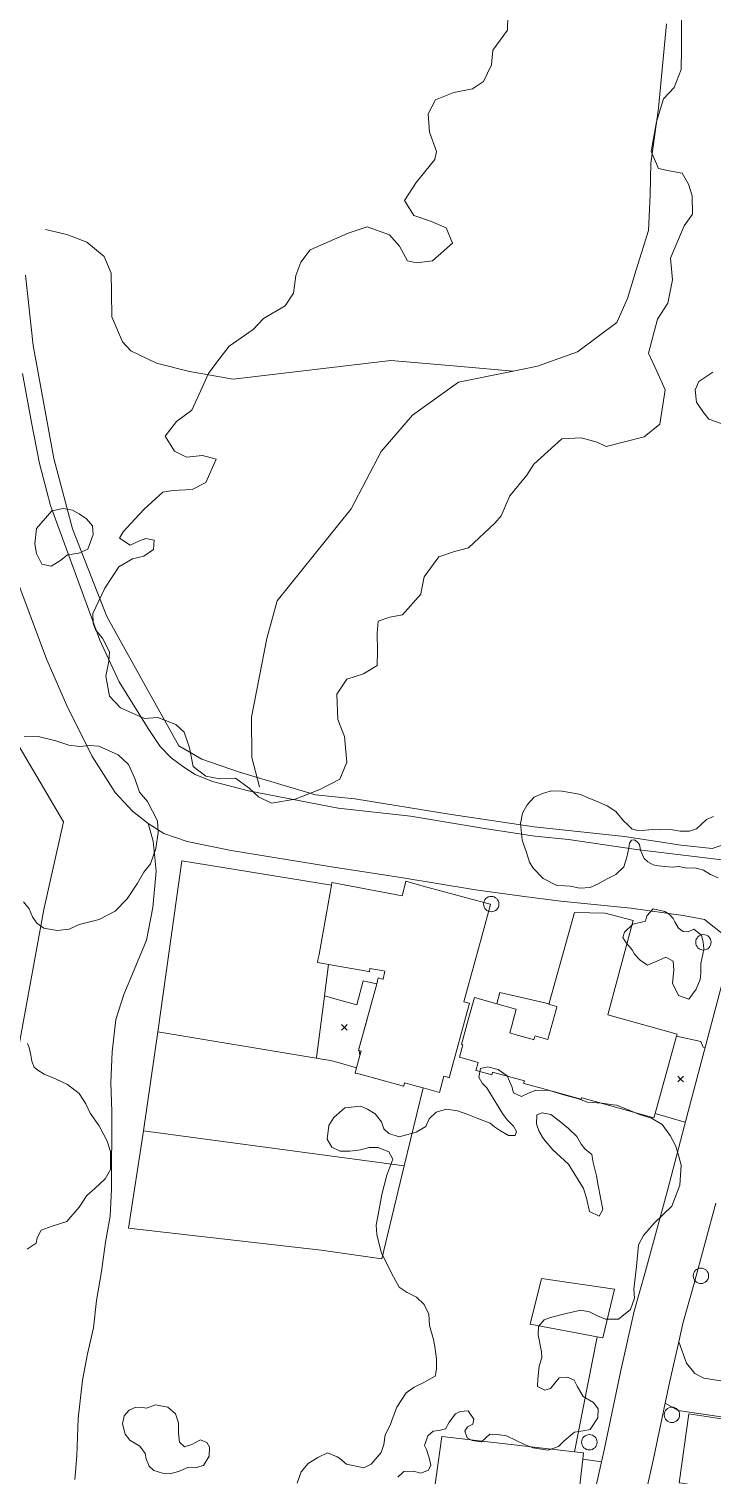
# Model space of a CAD drawing. Header units: metres. Extents: x 4652992 to 4879070, y 2074171 to 2309877.
# Drawn here: x 4653775.3 to 4653843.5, y 2307479.1 to 2307623.4 of the extents above; entities that cross this region are included whole.
import ezdxf

# ---------------------------------------------------------------- set-up
doc = ezdxf.new("R2010")
doc.units = ezdxf.units.M
doc.header["$MEASUREMENT"] = 0
doc.linetypes.add('DGN Style 3', pattern=[92.779933, 66.271381, -26.508552])
doc.layers.get('0').update_dxf_attribs({"color": 4, "lineweight": 0})
for name, color, linetype, lineweight in [('Level 1', 2, 'Continuous', 0), ('Level 18', 5, 'Continuous', 0), ('Level 20', 30, 'DGN Style 3', 0), ('Level 30', 5, 'Continuous', 0), ('Level 37', 3, 'Continuous', 0), ('Level 38', 3, 'Continuous', 0), ('Level 40', 1, 'Continuous', 0), ('Level 58', 1, 'Continuous', 0), ('Level 61', 4, 'Continuous', 0), ('Level 62', 4, 'Continuous', 0), ('Level 63', 3, 'Continuous', 0)]:
    doc.layers.add(name, color=color, linetype=linetype, lineweight=lineweight)

# ---------------------------------------------------------------- blocks, each defined once
blk = doc.blocks.new('POSTE')
at = {"color": 0, "linetype": 'ByBlock', "lineweight": -2}
blk.add_circle((0, 0), 0.770001, dxfattribs=at)
blk = doc.blocks.new('COTA')
at = {"color": 0, "linetype": 'ByBlock', "lineweight": -2, "ltscale": 10}
for p, q in [((0, 0), (-1.419522, -1.408457)), ((-1.408457, 1.419522), (0, 0)), ((1.419522, 1.408457), (0, 0)), ((0, 0), (1.408457, -1.419522))]:
    blk.add_line(p, q, dxfattribs=at)

msp = doc.modelspace()

# ---------------------------------------------------------------- linework, layer by layer
at = {"layer": 'Level 1'}
for points in [[(4653798.313113, 2307547.75989, 1375), (4653797.537295, 2307550.704531, 1372.625), (4653797.514284, 2307554.71271, 1371.2875), (4653799.02289, 2307562.566897, 1370.4875), (4653800.067324, 2307566.349123, 1370.275), (4653807.471133, 2307575.521487, 1370.25), (4653810.456301, 2307581.266909, 1370.05), (4653813.603884, 2307584.870486, 1369.75), (4653818.188906, 2307588.169924, 1369.725), (4653823.642809, 2307589.274301, 1369.638686), (4653826.087282, 2307589.769289, 1369.6), (4653830.058108, 2307591.20209, 1369.45), (4653834.0105, 2307594.136294, 1369.3), (4653835.06653, 2307596.519106, 1368.95), (4653835.945681, 2307599.382876, 1368.65), (4653837.160097, 2307603.316897, 1367.9125), (4653837.318117, 2307606.865481, 1367.675), (4653837.398073, 2307610.041689, 1367.4875), (4653838.16028, 2307615.544924, 1367.25), (4653838.946718, 2307623.958681, 1366.7875)], [(4653776.913332, 2307603.416323, 1376.2375), (4653779.053286, 2307602.935732, 1376.225), (4653781.047121, 2307602.155276, 1376.225), (4653782.796084, 2307600.737124, 1376.225), (4653783.491518, 2307599.045717, 1376.225), (4653783.526491, 2307597.107912, 1376.1125), (4653783.546511, 2307594.704531, 1375.7875), (4653784.621706, 2307592.187929, 1375.6125), (4653785.457278, 2307591.294131, 1375.0625), (4653788.020083, 2307590.062319, 1374.5), (4653791.303286, 2307589.229494, 1373.325), (4653795.682314, 2307588.468081, 1372.2125), (4653811.417727, 2307590.32831, 1370.6125), (4653818.411502, 2307589.725328, 1369.638706), (4653823.642809, 2307589.274301, 1369.6387)]]:
    msp.add_polyline3d(points, dxfattribs=at)
at = {"layer": 'Level 18', "color": 30}
for points in [[(4653845.576959, 2307540.335964, 1378.405429), (4653841.44636, 2307540.859864, 1378.016329), (4653835.96795, 2307541.502244, 1377.513663), (4653829.17174, 2307542.50601, 1376.861776), (4653825.802515, 2307542.857896, 1376.623495), (4653820.765452, 2307543.621968, 1376.296853), (4653813.375606, 2307544.843271, 1376.048967), (4653806.17228, 2307545.648949, 1375.607874), (4653797.200267, 2307547.368148, 1375.194509), (4653793.607554, 2307548.297725, 1375.299198), (4653791.868552, 2307549.003355, 1375.34493), (4653790.740561, 2307549.74012, 1375.300088), (4653789.484396, 2307550.651071, 1375.30129), (4653788.376695, 2307551.807177, 1375.337532), (4653787.184547, 2307553.609937, 1375.391472), (4653784.284575, 2307558.25864, 1375.581403), (4653782.338461, 2307562.421676, 1375.731494), (4653777.420938, 2307575.862374, 1376.37177), (4653776.335661, 2307580.07073, 1376.666771), (4653775.516114, 2307584.154786, 1376.929773), (4653774.616499, 2307589.041107, 1377.229013)], [(4653771.736828, 2307574.62005, 1376.380419), (4653777.058196, 2307560.462647, 1375.717944), (4653779.064765, 2307555.892425, 1375.618089), (4653781.542203, 2307550.872221, 1375.707338), (4653783.869799, 2307547.204885, 1375.603979), (4653785.626961, 2307545.32994, 1375.467685), (4653787.17485, 2307544.120216, 1375.442784), (4653788.758209, 2307543.096097, 1375.401275), (4653791.066778, 2307542.311975, 1375.385592), (4653795.4601, 2307541.429359, 1375.35073), (4653805.297894, 2307539.832406, 1375.44952), (4653812.43419, 2307538.715278, 1375.620685), (4653819.874835, 2307537.48558, 1375.976539), (4653825.018687, 2307536.788544, 1376.375288), (4653828.42155, 2307536.35467, 1376.651207), (4653835.400507, 2307535.659448, 1377.375398), (4653840.635937, 2307534.91139, 1377.960025), (4653842.747713, 2307534.512089, 1378.160306), (4653844.850905, 2307532.875733, 1378.484021)], [(4653844.769539, 2307529.020881, 1378.881776), (4653841.111314, 2307515.368665, 1379.186681), (4653839.068419, 2307507.472958, 1380.021151), (4653836.876491, 2307499.430047, 1380.547373), (4653835.747202, 2307495.411635, 1380.690347), (4653834.410795, 2307489.507532, 1380.989916), (4653832.781333, 2307481.723299, 1381.171171), (4653831.084086, 2307474.164947, 1381.289984)], [(4653835.97163, 2307473.10967, 1381.478654), (4653837.667813, 2307480.663282, 1381.375356), (4653838.833532, 2307486.232132, 1381.147392), (4653839.296398, 2307488.443324, 1381.105787), (4653840.181552, 2307492.353844, 1381.169797), (4653840.595481, 2307494.182536, 1381.071414), (4653841.695363, 2307498.096307, 1380.822695), (4653843.900951, 2307506.18934, 1380.266734)]]:
    msp.add_polyline3d(points, dxfattribs=at)
at = {"layer": 'Level 20', "linetype": 'Continuous'}
msp.add_polyline3d([(4653779.842682, 2307478.601584, 1378.080754), (4653780.067667, 2307480.959307, 1377.880753), (4653780.175484, 2307484.719408, 1377.680753), (4653780.61772, 2307488.517407, 1377.380753), (4653781.117585, 2307491.159571, 1377.180753), (4653781.724874, 2307493.74853, 1377.180753), (4653782.022285, 2307496.486617, 1376.980754), (4653782.515711, 2307499.364278, 1376.880753), (4653782.907693, 2307502.30816, 1376.680753), (4653783.398486, 2307504.903549, 1376.480754), (4653783.526468, 2307507.585976, 1376.480754), (4653783.567136, 2307515.345754, 1376.180753), (4653783.459172, 2307518.239989, 1376.180753), (4653783.595298, 2307521.296438, 1375.980754), (4653783.937623, 2307524.542188, 1375.880753), (4653784.749154, 2307527.041018, 1375.880753), (4653785.77406, 2307529.498956, 1375.880753), (4653787.007945, 2307532.469579, 1375.880753), (4653787.632248, 2307535.72224, 1375.880753), (4653787.993411, 2307539.353427, 1375.780754), (4653787.682199, 2307542.342969, 1375.780754), (4653787.17485, 2307544.120216, 1375.5943)], dxfattribs=at)
at = {"layer": 'Level 30', "color": 1}
for points in [[(4653814.661423, 2307537.866829, 1380.2752), (4653821.363103, 2307536.04235, 1380.2752), (4653821.381419, 2307536.037363, 1380.2752), (4653820.545757, 2307532.967808, 1380.3383), (4653818.732375, 2307526.306885, 1380.4752), (4653819.243006, 2307526.16787, 1383.1658), (4653819.282739, 2307526.157053, 1383.3752), (4653817.26024, 2307518.728003, 1382.7752), (4653816.976309, 2307518.805301, 1380.6661), (4653816.721747, 2307518.874603, 1378.7752), (4653816.282155, 2307517.259891, 1378.7752), (4653814.642287, 2307517.706332, 1378.7752), (4653813.972735, 2307517.888612, 1378.7752), (4653813.062248, 2307518.136485, 1378.7752), (4653812.784707, 2307518.212043, 1378.7752), (4653812.707209, 2307517.927376, 1380.2788), (4653812.697085, 2307517.890188, 1380.4752), (4653808.365448, 2307519.069441, 1380.4752), (4653807.889658, 2307519.198971, 1380.4752), (4653807.866515, 2307519.205272, 1380.4752), (4653808.006134, 2307519.718118, 1380.4752), (4653808.006139, 2307519.718138, 1380.4752), (4653808.336119, 2307520.930222, 1380.4752), (4653808.461141, 2307521.389451, 1380.4752), (4653808.257412, 2307521.444914, 1382.5001), (4653808.199559, 2307521.460664, 1383.0752), (4653808.235061, 2307521.59107, 1383.0752), (4653809.060005, 2307524.621258, 1383.0752), (4653809.060008, 2307524.621268, 1383.0752), (4653810.008526, 2307528.105366, 1383.0752), (4653810.16777, 2307528.690303, 1383.0752), (4653810.5879, 2307528.575926, 1383.2591), (4653810.673518, 2307528.560589, 1383.2752), (4653810.820773, 2307529.382622, 1378.7752), (4653810.526072, 2307529.435413, 1378.6957), (4653809.336608, 2307529.648487, 1378.3752), (4653809.275994, 2307529.31011, 1378.3752), (4653809.227424, 2307529.318811, 1378.3705), (4653805.200739, 2307530.040127, 1377.981258), (4653804.495646, 2307530.166433, 1377.9131), (4653804.10313, 2307530.236746, 1377.8752), (4653804.175143, 2307530.638754, 1377.8752), (4653804.247661, 2307531.043577, 1377.8752), (4653804.652507, 2307533.303596, 1377.8752), (4653805.486584, 2307537.95976, 1377.8752), (4653805.531876, 2307538.212603, 1377.8752), (4653812.54128, 2307536.895361, 1378.2752), (4653812.817221, 2307537.90895, 1379.6812), (4653812.933798, 2307538.33716, 1380.2752), (4653814.661423, 2307537.866829, 1380.2752)], [(4653839.970301, 2307522.890148, 1381.897157), (4653837.823398, 2307515.141102, 1381.781519), (4653837.706076, 2307514.71764, 1381.7752), (4653830.636473, 2307516.676301, 1381.7752), (4653830.491484, 2307516.71647, 1381.7752), (4653830.479303, 2307516.672504, 1381.7752), (4653830.451087, 2307516.570661, 1381.7752), (4653830.298695, 2307516.612882, 1381.7752), (4653826.343891, 2307517.708576, 1381.7752), (4653824.699903, 2307518.164049, 1381.7752), (4653824.726635, 2307518.260537, 1381.1187), (4653824.769134, 2307518.413932, 1380.0752), (4653821.580789, 2307519.297275, 1379.4752), (4653821.570982, 2307519.261879, 1379.4752), (4653821.504253, 2307519.021028, 1379.4752), (4653820.085006, 2307519.414236, 1379.1176), (4653819.916662, 2307519.460877, 1379.0752), (4653820.13489, 2307520.248548, 1379.0752), (4653819.812037, 2307520.337996, 1379.2658), (4653818.271656, 2307520.764764, 1380.1752), (4653818.619501, 2307522.020276, 1380.1752), (4653818.480338, 2307522.058832, 1380.1752), (4653819.161191, 2307524.516304, 1380.07), (4653819.774653, 2307526.730542, 1379.9752), (4653821.99636, 2307526.114979, 1380.081496), (4653823.898438, 2307525.587975, 1380.1725), (4653823.954996, 2307525.572305, 1380.1752), (4653823.46246, 2307523.794545, 1379.951), (4653823.295924, 2307523.193446, 1379.8752), (4653824.049216, 2307522.984744, 1379.9994), (4653825.682158, 2307522.532331, 1380.2686), (4653825.722165, 2307522.521247, 1380.2752), (4653825.791213, 2307522.770467, 1380.2752), (4653825.827483, 2307522.901382, 1380.2752), (4653826.518117, 2307522.710039, 1380.2752), (4653827.114642, 2307522.54477, 1380.2752), (4653827.946122, 2307525.545921, 1380.2752), (4653827.97543, 2307525.651704, 1380.2752), (4653828.023199, 2307525.824123, 1380.2752), (4653827.524117, 2307525.962395, 1381.2608), (4653827.213034, 2307526.048582, 1381.8752), (4653827.227349, 2307526.100252, 1381.876835), (4653827.242809, 2307526.156053, 1381.8786), (4653829.755651, 2307535.225923, 1382.1676), (4653832.82594, 2307535.152956, 1382.4), (4653835.630224, 2307534.419946, 1382.4), (4653833.118229, 2307524.99369, 1382), (4653840.023087, 2307523.080672, 1381.9), (4653839.970301, 2307522.890148, 1381.897157)], [(4653833.761276, 2307497.623814, 1382.2), (4653832.594958, 2307492.742654, 1382.8), (4653832.043072, 2307492.847037, 1382.708882), (4653825.326785, 2307494.117344, 1381.6), (4653826.467684, 2307498.677522, 1381.3), (4653833.761276, 2307497.623814, 1382.2)], [(4653852.158309, 2307483.43834, 1384.3), (4653852.131079, 2307483.29277, 1384.306257), (4653850.852796, 2307476.459337, 1384.6), (4653840.522975, 2307478.232274, 1384.307879), (4653840.244354, 2307478.280095, 1384.3), (4653841.192069, 2307485.152367, 1384.3), (4653848.987001, 2307483.955458, 1384.5), (4653852.158309, 2307483.43834, 1384.3)], [(4653829.787773, 2307473.442071, 1383.3), (4653829.738828, 2307473.006738, 1383.3), (4653829.34927, 2307473.054679, 1383.291865), (4653815.637127, 2307474.742175, 1383.005503), (4653815.425963, 2307474.768162, 1383.001094), (4653815.373587, 2307474.774608, 1383), (4653816.532727, 2307482.893975, 1383.2), (4653829.757933, 2307481.375302, 1383.293562), (4653830.66797, 2307481.270801, 1383.3), (4653830.598904, 2307480.656508, 1383.3), (4653829.787773, 2307473.442071, 1383.3)]]:
    msp.add_polyline3d(points, dxfattribs=at)
at = {"layer": 'Level 37'}
msp.add_line((4653829.757933, 2307481.375302, 1381.978387), (4653832.043072, 2307492.847037, 1381.978387), dxfattribs=at)
at = {"layer": 'Level 37', "extrusion": (-0.1348385757632205, -0.9905952866036626, 0.0232279281201344), "elevation": -2913289.897326, "flags": 128}
msp.add_lwpolyline([(4300063.818518, 69067.553826), (4300042.785872, 69066.701237), (4300037.537562, 69066.101075)], dxfattribs=at)
at = {"layer": 'Level 37'}
for points in [[(4653774.94249, 2307598.850177, 1378.721088), (4653775.690439, 2307591.842829, 1378.121088), (4653777.75813, 2307580.568477, 1377.421088), (4653779.633079, 2307573.517168, 1377.121088), (4653783.059652, 2307564.780189, 1376.921088), (4653787.20588, 2307557.28297, 1376.621088), (4653790.236936, 2307551.862445, 1376.421088), (4653792.534819, 2307550.52229, 1376.321088), (4653796.297898, 2307549.24699, 1376.221088), (4653803.884221, 2307546.967822, 1376.421088), (4653807.81777, 2307546.564663, 1376.721088), (4653817.257601, 2307545.042084, 1377.321088), (4653825.756516, 2307543.769454, 1378.021088), (4653834.759745, 2307542.818908, 1379.221088), (4653840.417132, 2307541.945337, 1379.521088), (4653843.512541, 2307541.627075, 1379.521088), (4653845.634683, 2307542.319384, 1379.521088), (4653846.827148, 2307543.658939, 1379.621088), (4653848.535321, 2307551.377666, 1379.521088), (4653852.610672, 2307569.918616, 1378.621088), (4653856.425858, 2307590.70727, 1376.421088), (4653861.179997, 2307612.737902, 1375.121088), (4653865.698313, 2307632.174216, 1374.621088)], [(4653773.696211, 2307518.75167, 1381.878387), (4653776.772749, 2307535.513737, 1381.178387), (4653778.719524, 2307544.289626, 1380.978387), (4653772.64264, 2307554.6123, 1380.678387), (4653768.654414, 2307564.015743, 1380.178387), (4653766.219951, 2307575.257543, 1380.178387), (4653764.30879, 2307590.520046, 1380.278387), (4653757.893517, 2307600.503952, 1380.578387), (4653753.091741, 2307599.277886, 1380.578387)], [(4653788.160007, 2307523.324625, 1377.478387), (4653786.72182, 2307513.429248, 1377.778387), (4653785.226238, 2307503.71817, 1378.678387), (4653804.470497, 2307501.498009, 1379.078387), (4653810.534501, 2307500.642553, 1379.278387), (4653812.767189, 2307509.918041, 1379.230746), (4653814.642287, 2307517.706332, 1379.190807)]]:
    msp.add_polyline3d(points, dxfattribs=at)
at = {"layer": 'Level 38', "flags": 128}
for points, elevation in [([(4653803.979394, 2307520.684402), (4653803.980684, 2307520.694307), (4653803.985825, 2307520.733797), (4653804.64947, 2307525.831423), (4653804.788412, 2307526.892184), (4653805.200739, 2307530.040127)], 1377.078387), ([(4653821.99636, 2307526.114979), (4653822.296672, 2307527.224776), (4653827.227349, 2307526.100252)], 1379.778387)]:
    msp.add_lwpolyline(points, dxfattribs=dict(at, elevation=elevation))
at = {"layer": 'Level 38'}
msp.add_polyline3d([(4653808.006139, 2307519.718138, 1377.778387), (4653806.146203, 2307520.238537, 1377.778387), (4653805.400122, 2307520.447286, 1377.778387), (4653803.9794, 2307520.684401, 1377.753664), (4653803.979394, 2307520.684402, 1377.753664), (4653788.160007, 2307523.324625, 1377.478387), (4653790.536191, 2307540.382766, 1377.578387), (4653805.486584, 2307537.95976, 1377.578387)], dxfattribs=at)
at = {"layer": 'Level 40', "color": 3, "elevation": 1380.135195, "flags": 128}
msp.add_lwpolyline([(4653777.573581, 2307575.315914), (4653778.704082, 2307575.578137), (4653779.629961, 2307575.400166), (4653780.279931, 2307575.035485), (4653781.023399, 2307574.532973), (4653781.606716, 2307573.82152), (4653781.682749, 2307572.967833), (4653781.162698, 2307571.50945), (4653780.24161, 2307571.087031), (4653779.133408, 2307570.940276), (4653778.421483, 2307570.357738), (4653777.478032, 2307569.81963), (4653776.552023, 2307569.997462), (4653776.035161, 2307571.055841), (4653775.865563, 2307572.047536), (4653776.038529, 2307573.572864), (4653777.573581, 2307575.315914)], dxfattribs=at)
at = {"layer": 'Level 40', "color": 3}
for points in [[(4653840.448324, 2307624.578196, 1372.935195), (4653840.450118, 2307621.433138, 1372.935195), (4653840.419905, 2307619.382815, 1372.935195), (4653839.712559, 2307617.584645, 1372.935195), (4653838.650583, 2307616.459885, 1372.935195), (4653837.970331, 2307614.172416, 1372.935195), (4653837.416908, 2307611.216259, 1372.035195), (4653838.176719, 2307609.494469, 1372.035195), (4653839.22748, 2307609.291103, 1372.035195), (4653840.511656, 2307609.042562, 1372.035195), (4653841.149772, 2307607.950093, 1372.035195), (4653841.532025, 2307606.786042, 1372.035195), (4653841.546534, 2307604.966423, 1372.035195), (4653840.716676, 2307603.794571, 1372.035195), (4653839.367142, 2307600.542769, 1372.035195), (4653839.549891, 2307598.404926, 1372.635195), (4653839.102636, 2307596.070868, 1372.635195), (4653838.06728, 2307594.455421, 1372.635195), (4653837.167029, 2307591.083063, 1373.235195), (4653838.003787, 2307589.279991, 1374.435195), (4653838.834964, 2307587.396573, 1375.035195), (4653838.285561, 2307583.975327, 1375.635195), (4653836.718714, 2307582.711063, 1375.635195), (4653832.929804, 2307581.767892, 1375.335195), (4653832.044639, 2307582.179591, 1375.335195), (4653830.439778, 2307582.609433, 1375.335195), (4653828.490838, 2307582.502727, 1375.335195), (4653825.71681, 2307579.998445, 1375.935195), (4653825.018477, 2307578.893497, 1376.835195), (4653823.29748, 2307576.818522, 1376.835195), (4653822.432958, 2307574.819111, 1376.835195), (4653821.813124, 2307574.096102, 1376.835195), (4653819.171131, 2307571.619123, 1375.935195), (4653817.781406, 2307571.283862, 1375.935195), (4653816.230764, 2307570.738465, 1375.935195), (4653814.761189, 2307568.731148, 1375.935195), (4653814.469051, 2307567.231053, 1375.335195), (4653814.424427, 2307566.998361, 1375.335195), (4653812.581946, 2307564.939603, 1375.335195), (4653811.329062, 2307564.69769, 1375.335195), (4653810.170139, 2307564.317044, 1375.335195), (4653810.063325, 2307563.131045, 1375.335195), (4653810.080849, 2307561.315711, 1375.635195), (4653810.045788, 2307559.875265, 1375.635195), (4653808.681716, 2307559.051642, 1375.635195), (4653807.013125, 2307558.527574, 1375.635195), (4653806.012724, 2307557.031184, 1376.235195), (4653806.140741, 2307554.47989, 1377.135195), (4653806.779979, 2307552.792922, 1377.135195), (4653807.01813, 2307550.226485, 1377.735195), (4653806.336547, 2307548.553623, 1377.735195), (4653804.329799, 2307547.495195, 1377.735195), (4653801.872691, 2307546.533448, 1378.335195), (4653799.514719, 2307546.143946, 1378.335195), (4653798.190321, 2307546.757982, 1378.335195), (4653797.280349, 2307547.653154, 1378.335195), (4653795.906557, 2307548.637193, 1378.335195), (4653794.332474, 2307548.578165, 1378.335195), (4653792.940945, 2307548.844655, 1378.335195), (4653791.682783, 2307549.806654, 1378.335195), (4653791.320639, 2307551.678646, 1378.335195), (4653790.76371, 2307553.224247, 1378.035195), (4653789.946722, 2307553.981973, 1378.035195), (4653788.156798, 2307554.685722, 1378.035195), (4653786.813404, 2307554.582455, 1378.035195), (4653784.401228, 2307555.65133, 1378.635195), (4653783.303513, 2307556.822892, 1378.635195), (4653782.963644, 2307558.810394, 1378.635195), (4653783.252891, 2307560.316818, 1378.635195), (4653783.314911, 2307561.266076, 1378.635195), (4653782.609586, 2307562.602834, 1378.635195), (4653781.931215, 2307563.453872, 1378.635195), (4653781.694518, 2307564.100032, 1378.635195), (4653781.64056, 2307565.071572, 1378.635195), (4653782.848219, 2307567.603083, 1378.635195), (4653784.251119, 2307569.728881, 1379.235195), (4653785.609713, 2307570.548113, 1379.235195), (4653786.741233, 2307570.810803, 1379.235195)], [(4653786.741233, 2307570.810803, 1379.235195), (4653787.707669, 2307571.465216, 1379.235195), (4653787.769604, 2307572.41341, 1379.235195), (4653786.958734, 2307572.56924, 1379.235195), (4653786.312847, 2307572.333314, 1379.235195), (4653785.390781, 2307571.910401, 1379.235195), (4653784.321126, 2307572.59603, 1379.235195), (4653784.686202, 2307573.246011, 1379.235195), (4653785.443277, 2307574.06067, 1379.235195), (4653786.79703, 2307575.480658, 1379.235195), (4653788.65457, 2307577.178811, 1378.635195), (4653789.648739, 2307577.347948, 1378.635195), (4653791.592425, 2307577.454536, 1378.635195), (4653792.929398, 2307578.158176, 1378.635195), (4653793.975784, 2307580.478885, 1378.635195), (4653792.607194, 2307580.862369, 1378.635195), (4653791.011397, 2307580.689062, 1378.635195), (4653789.802969, 2307581.28194, 1378.635195), (4653788.888308, 2307582.779205, 1378.635195), (4653790.011142, 2307584.244582, 1378.635195), (4653791.553079, 2307585.38892, 1378.635195), (4653792.394702, 2307587.2685, 1378.635195), (4653793.214044, 2307589.03216, 1378.635195), (4653793.93184, 2307590.052799, 1379.535195), (4653795.275197, 2307591.772842, 1380.735195), (4653797.664406, 2307593.418892, 1381.635195), (4653798.715083, 2307594.530974, 1381.635195), (4653800.869908, 2307595.788469, 1381.635195), (4653801.71187, 2307597.060102, 1381.635195), (4653801.928308, 2307598.810914, 1381.635195), (4653802.424304, 2307600.149201, 1381.635195), (4653803.381471, 2307601.398372, 1381.635195), (4653807.166869, 2307603.056997, 1381.635195), (4653809.065298, 2307603.689326, 1381.035195), (4653811.306017, 2307602.897624, 1381.035195), (4653812.282488, 2307601.752349, 1381.035195), (4653813.077216, 2307600.28351, 1381.035195), (4653813.999873, 2307600.1053, 1381.035195), (4653815.587542, 2307600.276905, 1381.035195), (4653817.59993, 2307602.040213, 1381.035195), (4653816.942828, 2307603.601882, 1381.035195), (4653815.394786, 2307604.25976, 1381.035195), (4653813.709158, 2307604.824696, 1381.035195), (4653812.799131, 2307606.315883, 1381.035195), (4653813.953233, 2307608.126181, 1379.535195), (4653815.827929, 2307610.400014, 1379.535195), (4653815.983082, 2307611.208831, 1379.535195), (4653815.275334, 2307613.143297, 1379.535195), (4653815.145487, 2307614.965947, 1379.535195), (4653815.895955, 2307616.378467, 1379.535195), (4653817.713419, 2307617.104954, 1379.535195), (4653819.579755, 2307617.462403, 1379.535195), (4653820.681401, 2307618.207525, 1379.535195), (4653821.475908, 2307619.850749, 1379.535195), (4653821.616665, 2307621.325779, 1377.735195), (4653823.07023, 2307623.333356, 1376.535195), (4653823.10517, 2307624.770801, 1376.535195)], [(4653844.510073, 2307584.031336, 1377.4), (4653843.185904, 2307584.468415, 1376.8), (4653842.665966, 2307585.143074, 1375.9), (4653841.961908, 2307586.182725, 1375.9), (4653841.821622, 2307587.414938, 1375.9), (4653842.20638, 2307588.24456, 1375.9), (4653843.590373, 2307589.1826, 1375.9)], [(4653774.784115, 2307552.749754, 1383.4), (4653776.181433, 2307552.784151, 1383.4), (4653777.941859, 2307552.377052, 1382.8), (4653779.250627, 2307551.94503, 1382.8), (4653780.370649, 2307551.790973, 1382.8), (4653781.360317, 2307551.903671, 1382.8), (4653782.268187, 2307551.836804, 1381.9), (4653784.178049, 2307550.972234, 1381), (4653785.202221, 2307549.988162, 1381), (4653785.844058, 2307548.592474, 1381), (4653786.310378, 2307547.230426, 1381), (4653787.10045, 2307546.2913, 1381), (4653788.101985, 2307544.364719, 1381.9), (4653788.181142, 2307543.199657, 1381.9), (4653787.937005, 2307541.612251, 1381.9), (4653787.40079, 2307540.080661, 1381.9), (4653786.754158, 2307539.235898, 1381.9), (4653786.121089, 2307538.146392, 1381.9), (4653785.095008, 2307536.587181, 1381.9), (4653783.891191, 2307535.364466, 1381.9), (4653782.275868, 2307534.522917, 1381.9), (4653780.271686, 2307534.023728, 1382.5), (4653779.272634, 2307533.549206, 1382.5), (4653778.095959, 2307533.410998, 1382.5), (4653776.752831, 2307533.667487, 1382.5), (4653776.060854, 2307534.162576, 1382.5), (4653775.636081, 2307534.788123, 1382.5), (4653775.303319, 2307535.577583, 1382.5), (4653774.714518, 2307536.294981, 1382.5)], [(4653836.565543, 2307540.983857, 1380.4), (4653836.353013, 2307541.446561, 1380.4), (4653836.278963, 2307542.003315, 1380.4), (4653836.033011, 2307542.291571, 1380.4), (4653835.764776, 2307542.463527, 1380.4), (4653835.463116, 2307542.461027, 1380.4), (4653835.280064, 2307542.134368, 1380.4), (4653835.190941, 2307541.669139, 1380.4), (4653835.004418, 2307540.745328, 1380.7), (4653834.698952, 2307539.779387, 1380.7), (4653833.893008, 2307539.029764, 1380.7), (4653833.026533, 2307538.593004, 1380.7), (4653832.148874, 2307538.098086, 1380.7), (4653831.351536, 2307537.708295, 1380.7), (4653830.319376, 2307537.664767, 1380.7), (4653829.331711, 2307537.853795, 1380.7), (4653828.797666, 2307537.895733, 1380.7), (4653828.020048, 2307537.924011, 1380.7), (4653826.645378, 2307538.609035, 1380.7), (4653825.639163, 2307539.645514, 1380.7), (4653825.274549, 2307540.257816, 1380.7), (4653824.976788, 2307541.219002, 1380.7), (4653824.549252, 2307542.446168, 1380.7), (4653824.385209, 2307544.105123, 1380.7), (4653824.585796, 2307545.151716, 1380.7), (4653825.04352, 2307545.968189, 1380.7), (4653825.733675, 2307546.740092, 1380.7), (4653826.589379, 2307547.118581, 1380.7), (4653827.48086, 2307547.369638, 1380.7), (4653828.502034, 2307547.354732, 1380.7), (4653829.489727, 2307547.165424, 1380.7), (4653830.361172, 2307546.998398, 1380.7), (4653831.141066, 2307546.668121, 1380.7), (4653832.037102, 2307546.315593, 1380.7), (4653833.038127, 2307545.882691, 1380.7), (4653833.889519, 2307545.297694, 1380.7), (4653834.674057, 2307544.363969, 1380.7), (4653835.099639, 2307543.973979, 1380.1), (4653835.508965, 2307543.593979, 1380.1), (4653836.079121, 2307543.424427, 1380.1), (4653836.868214, 2307543.454178, 1380.1), (4653837.541022, 2307543.506202, 1380.1), (4653838.260782, 2307543.488912, 1380.1), (4653839.351505, 2307543.521151, 1380.1), (4653840.339477, 2307543.331842, 1380.1), (4653841.24459, 2307543.339321, 1380.1), (4653841.950642, 2307543.565843, 1380.1), (4653842.951918, 2307544.524936, 1380.7), (4653843.668371, 2307544.809323, 1380.7)], [(4653844.135325, 2307538.690264, 1380.4), (4653843.355659, 2307539.020388, 1380.4), (4653842.656306, 2307539.45569, 1380.4), (4653841.796219, 2307539.680683, 1380.4), (4653841.007717, 2307539.650859, 1380.4), (4653840.194499, 2307539.806598, 1380.4), (4653839.522102, 2307539.754527, 1380.4), (4653838.813861, 2307539.829876, 1380.4), (4653838.163685, 2307539.894103, 1380.4), (4653837.640818, 2307539.994232, 1380.4), (4653837.093252, 2307540.279944, 1380.4), (4653836.736936, 2307540.610713, 1380.4), (4653836.565543, 2307540.983857, 1380.4)], [(4653837.011132, 2307534.877586, 1380.7), (4653837.641068, 2307535.593439, 1380.4), (4653838.791848, 2307535.312932, 1380.4), (4653839.22318, 2307535.049543, 1380.4), (4653839.621091, 2307534.61171, 1380.4), (4653839.79777, 2307534.276497, 1380.4), (4653840.162258, 2307533.66423, 1380.4), (4653840.640509, 2307533.331609, 1380.4), (4653841.11634, 2307533.300852, 1380.4), (4653841.70592, 2307533.54972, 1380.4), (4653842.464525, 2307532.96666, 1379.8), (4653842.632604, 2307532.270852, 1379.8), (4653842.684412, 2307531.597289, 1379.8), (4653842.584107, 2307531.073484, 1379.8), (4653842.405785, 2307530.142264, 1379.8), (4653842.401868, 2307529.177683, 1379.8), (4653842.337406, 2307528.52634, 1379.8), (4653841.915385, 2307527.58134, 1379.8), (4653841.180361, 2307526.575459, 1379.8), (4653840.167244, 2307526.950103, 1379.8), (4653839.553869, 2307528.153436, 1379.8), (4653839.682823, 2307529.456229, 1379.8), (4653839.617454, 2307530.373801, 1379.8), (4653838.906141, 2307530.75118, 1379.8), (4653837.922416, 2307530.33589, 1379.8), (4653837.06609, 2307529.956547, 1379.8), (4653836.318813, 2307530.461491, 1379.8), (4653835.759666, 2307531.060628, 1380.1), (4653835.518854, 2307531.487174, 1380.7), (4653834.933249, 2307532.201792, 1380.7), (4653834.615766, 2307532.744618, 1380.7), (4653834.774071, 2307533.256706, 1380.7), (4653835.591117, 2307534.064599, 1380.7), (4653836.471002, 2307534.257824, 1380.7), (4653836.852852, 2307534.365544, 1380.7), (4653837.011132, 2307534.877586, 1380.7)], [(4653775.111352, 2307522.138877, 1383.5), (4653775.294412, 2307521.741041, 1383.5), (4653775.460298, 2307520.983539, 1383.5), (4653775.554882, 2307520.395176, 1383.5), (4653775.799636, 2307519.7782, 1383.5), (4653776.154543, 2307519.481979, 1383.5), (4653776.800826, 2307519.088341, 1383.7), (4653777.921918, 2307518.63322, 1383.7), (4653779.137142, 2307518.039425, 1383.7), (4653780.296373, 2307517.154443, 1383.7), (4653780.944578, 2307516.12534, 1383.7), (4653781.370832, 2307515.19891, 1383.7), (4653782.298112, 2307513.929581, 1382.8), (4653783.070818, 2307512.406931, 1382.2), (4653783.417194, 2307511.372812, 1382.2), (4653783.431483, 2307509.554744, 1382.2), (4653782.890554, 2307508.628956, 1382.2), (4653781.859907, 2307507.675256, 1382.2), (4653781.060472, 2307506.980091, 1382.2), (4653780.28817, 2307505.795575, 1382.2), (4653779.040328, 2307504.385149, 1383.4), (4653777.597225, 2307503.895441, 1384.3), (4653776.495396, 2307503.501569, 1384.3), (4653776.105977, 2307502.730939, 1384.3), (4653776.005403, 2307502.207063, 1384.3), (4653775.102927, 2307501.594212, 1384.3)], [(4653802.053523, 2307478.243498, 1380.4), (4653802.451572, 2307479.37537, 1380.4), (4653803.154291, 2307480.20801, 1380.4), (4653804.114585, 2307480.810696, 1380.4), (4653805.104891, 2307481.271612, 1381.3), (4653806.04662, 2307480.872647, 1382.5), (4653806.314495, 2307480.701543, 1382.5), (4653806.990918, 2307480.152193, 1382.5), (4653808.727703, 2307479.787441, 1382.2), (4653809.455236, 2307480.131018, 1382.2), (4653810.465777, 2307481.323661, 1382.2), (4653810.737683, 2307482.114653, 1382.2), (4653810.871457, 2307483.071148, 1381.3), (4653811.36004, 2307484.029928, 1381), (4653811.64358, 2307484.880501, 1381), (4653812.007554, 2307485.836373, 1381), (4653812.938854, 2307487.258829, 1381.3), (4653813.769875, 2307487.824204, 1381.3), (4653814.705916, 2307488.309347, 1381.3), (4653815.839595, 2307488.938814, 1381.9), (4653815.973172, 2307489.635829, 1381.9), (4653815.98827, 2307490.656324, 1381.9), (4653815.804582, 2307491.895164, 1381.9), (4653815.694846, 2307492.578182, 1381.9), (4653815.301234, 2307493.977315, 1381.9), (4653815.222505, 2307495.136035, 1381.9), (4653814.739828, 2307496.070543, 1381.9), (4653813.980407, 2307496.816879, 1381.9), (4653813.049179, 2307497.294895, 1381.9), (4653812.245148, 2307497.808949, 1381.9), (4653811.538908, 2307499.147281, 1381.9), (4653810.451801, 2307501.315315, 1381.6), (4653810.008571, 2307503.086148, 1381.6), (4653809.943322, 2307504.002058, 1381.6), (4653810.177279, 2307505.222421, 1381.6), (4653810.533778, 2307507.081977, 1381.6), (4653811.026011, 2307508.98733, 1380.1), (4653811.63593, 2307510.579847, 1379.5), (4653811.23441, 2307511.320984, 1379.5), (4653810.171893, 2307511.765096, 1379.5), (4653809.26419, 2307511.756742, 1379.5), (4653808.377202, 2307511.542322, 1379.2), (4653807.318805, 2307511.381192, 1379.2), (4653806.352212, 2307511.383932, 1379.2), (4653805.52218, 2307511.783879, 1379.2), (4653805.073204, 2307512.594945, 1379.2), (4653805.213833, 2307513.958767, 1379.2), (4653805.73153, 2307514.767024, 1379.2), (4653806.818786, 2307515.708522, 1379.2), (4653808.424361, 2307515.886127, 1379.2), (4653809.090506, 2307515.577784, 1379.2), (4653809.847565, 2307515.112167, 1378.9), (4653810.482798, 2307514.325816, 1378.9), (4653810.709718, 2307513.6173, 1378.9), (4653811.225873, 2307513.156069, 1378.9), (4653812.253345, 2307512.839323, 1378.9), (4653813.96644, 2307513.297207, 1379.8), (4653814.90851, 2307513.858906, 1381), (4653815.238942, 2307514.639792, 1381), (4653815.96508, 2307515.284944, 1381), (4653816.984171, 2307515.572842, 1381), (4653818.099532, 2307515.42046, 1381), (4653819.112132, 2307515.046592, 1381), (4653820.124673, 2307514.672746, 1381), (4653821.341334, 2307514.195109, 1381.9), (4653821.788001, 2307513.823727, 1383.1), (4653822.264804, 2307513.492559, 1383.1), (4653823.182668, 2307512.95719, 1383.1), (4653823.841872, 2307512.951671, 1383.1), (4653823.977507, 2307513.346278, 1383.1), (4653823.681286, 2307513.887867, 1382.2), (4653823.049696, 2307514.536926, 1381), (4653822.568978, 2307515.170942, 1381), (4653822.11053, 2307515.921251, 1381), (4653821.020559, 2307517.722437, 1380.4), (4653820.564046, 2307518.171439, 1380.4), (4653820.199142, 2307518.783939, 1380.4), (4653820.366435, 2307519.656837, 1380.4), (4653821.1201, 2307519.814636, 1380.4), (4653822.155746, 2307519.556709, 1380.4), (4653823.055124, 2307518.902575, 1380.4), (4653823.513383, 2307517.866728, 1380.7), (4653823.692543, 2307517.229677, 1380.7), (4653824.461651, 2307516.841828, 1380.7), (4653825.190101, 2307517.185163, 1380.7), (4653825.907375, 2307517.470326, 1380.7), (4653827.288515, 2307517.447976, 1380.7), (4653828.818543, 2307516.99183, 1381), (4653830.061912, 2307516.6674, 1381.6), (4653831.072857, 2307516.293976, 1381.6), (4653832.498551, 2307516.202579, 1381.6)], [(4653832.498551, 2307516.202579, 1381.6), (4653833.633149, 2307516.032868, 1382.8), (4653833.959886, 2307515.983996, 1381.6), (4653834.912596, 2307515.6217, 1381.6), (4653836.249006, 2307515.065859, 1381.6), (4653837.463257, 2307514.704425, 1382.5), (4653838.519778, 2307514.064998, 1384.3), (4653839.32965, 2307512.962303, 1385.5), (4653839.855559, 2307511.964794, 1385.5), (4653840.150908, 2307511.011264, 1385.5), (4653840.435203, 2307510.000039, 1385.5), (4653840.290056, 2307507.994006, 1385.5), (4653839.488144, 2307505.912715, 1385.2), (4653837.728151, 2307504.213136, 1385.2), (4653836.65532, 2307502.98102, 1385.2), (4653836.178942, 2307502.054235, 1385.2), (4653835.980193, 2307499.865482, 1384.3), (4653835.711881, 2307497.623893, 1383.4), (4653835.776901, 2307496.711216, 1383.4), (4653835.381578, 2307495.585974, 1383.4), (4653834.176401, 2307494.614672, 1383.4), (4653832.859345, 2307494.624973, 1383.4), (4653832.082678, 2307494.952716, 1383.4), (4653831.259212, 2307495.349396, 1383.4), (4653830.391331, 2307495.514408, 1383.4), (4653828.949541, 2307495.188202, 1383.4), (4653827.385568, 2307494.798112, 1383.1), (4653826.73997, 2307494.560443, 1383.1), (4653826.190334, 2307493.884052, 1383.1), (4653826.150702, 2307493.050645, 1383.1), (4653826.487853, 2307491.364772, 1383.1), (4653826.492631, 2307490.763193, 1383.1), (4653826.229882, 2307489.913449, 1382.5), (4653826.101309, 2307488.615147, 1382.5), (4653826.083866, 2307487.89697, 1382.5), (4653826.792834, 2307487.521856, 1382.5), (4653827.369973, 2307487.712881, 1382.5), (4653828.229663, 2307488.752043, 1382.5), (4653829.085372, 2307488.829999, 1382.5), (4653829.747379, 2307488.523914, 1382.5), (4653830.052992, 2307487.924819, 1382.5), (4653830.639591, 2307486.91168, 1382.5), (4653831.662671, 2307486.296618, 1382.5), (4653832.142061, 2307485.664575, 1382.5), (4653832.091308, 2307484.772502, 1382.5), (4653831.32548, 2307483.595333, 1382.5), (4653830.643702, 2307483.484256, 1382.5), (4653829.776954, 2307483.348153, 1382.5), (4653828.743784, 2307482.467137, 1383.1), (4653828.158509, 2307481.917454, 1383.1), (4653827.136886, 2307481.537495, 1382.8), (4653825.61961, 2307481.765222, 1382.8), (4653824.783932, 2307482.10405, 1382.8), (4653823.959324, 2307482.500888, 1382.8), (4653822.971963, 2307482.988717, 1382.8), (4653822.033767, 2307483.106606, 1382.8), (4653821.316196, 2307483.122529, 1382.8), (4653820.482705, 2307482.366046, 1381.6), (4653819.554925, 2307482.508737, 1381.3), (4653819.065551, 2307482.782315, 1381.3), (4653818.828411, 2307483.429799, 1381.3), (4653819.091793, 2307483.861826, 1381.3), (4653819.623328, 2307484.122469, 1381.3), (4653819.723577, 2307484.645679, 1381.3), (4653819.160199, 2307485.475568, 1381.3), (4653818.360478, 2307485.386336, 1381.3), (4653817.898137, 2307485.172819, 1381.3), (4653817.25514, 2307484.330796, 1381.3), (4653816.889068, 2307483.677212, 1381.3), (4653816.252389, 2307483.496724, 1381.3), (4653815.637969, 2307483.432513, 1381.3), (4653815.130978, 2307482.986377, 1381.3), (4653814.776299, 2307482.021708, 1380.7), (4653815.000165, 2307481.617374, 1380.7), (4653815.262272, 2307480.783605, 1380.7), (4653815.419218, 2307480.030096, 1380.7), (4653815.202533, 2307479.528361, 1380.7), (4653814.426571, 2307479.253265, 1380.7), (4653813.681643, 2307479.454795, 1380.7), (4653812.706416, 2307479.398397, 1380.7), (4653812.118384, 2307478.846358, 1380.7)], [(4653826.22822, 2307513.363844, 1381.6), (4653826.669369, 2307512.641798, 1381.6), (4653827.615951, 2307511.533461, 1381.6), (4653829.157284, 2307510.100983, 1382.8), (4653830.684571, 2307507.672815, 1383.7), (4653830.959355, 2307506.695646, 1383.7), (4653831.281468, 2307505.362668, 1383.7), (4653832.230831, 2307504.892882, 1383.7), (4653832.592512, 2307505.575398, 1383.7), (4653832.360474, 2307506.775573, 1383.7), (4653832.128434, 2307507.975758, 1383.7), (4653831.965084, 2307508.931668, 1383.7), (4653831.642985, 2307510.264632, 1383.7), (4653831.514345, 2307511.067912, 1383.0724), (4653830.818945, 2307511.618836, 1381.6), (4653830.446818, 2307512.095689, 1381.6), (4653830.01648, 2307512.873593, 1381.6), (4653829.184136, 2307513.670173, 1381.6), (4653828.229233, 2307514.432162, 1381.6), (4653827.420552, 2307515.050312, 1381.6), (4653826.526074, 2307515.220889, 1381.6), (4653826.025216, 2307515.026425, 1381.6), (4653825.965507, 2307514.109879, 1381.6), (4653826.22822, 2307513.363844, 1381.6)], [(4653787.000229, 2307485.735403, 1380.1), (4653787.901118, 2307486.058035, 1380.1), (4653789.139154, 2307485.823276, 1380.1), (4653789.904867, 2307485.184663, 1380.1), (4653790.225722, 2307484.285022, 1380.1), (4653790.224369, 2307483.249104, 1380.1), (4653790.298028, 2307482.346991, 1380.1), (4653790.796299, 2307481.857827, 1380.1), (4653791.535897, 2307482.112383, 1380.1), (4653792.416335, 2307482.586921, 1380.1), (4653793.055412, 2307482.317774, 1380.1), (4653793.306456, 2307481.826155, 1380.1), (4653793.284901, 2307480.942164, 1380.1), (4653792.712298, 2307480.014562, 1380.1), (4653791.877534, 2307479.778005, 1380.1), (4653791.145134, 2307479.818082, 1380.1), (4653790.226144, 2307479.40008, 1380.1), (4653789.343637, 2307479.172508, 1380.1), (4653788.620261, 2307479.26019, 1380.1), (4653787.742509, 2307479.501322, 1380.7), (4653787.283056, 2307479.933465, 1380.7), (4653786.982637, 2307480.6806, 1380.7), (4653786.883598, 2307481.192383, 1380.7), (4653786.33615, 2307481.937041, 1380.7), (4653785.351472, 2307482.544252, 1380.1), (4653784.871319, 2307483.128741, 1380.1), (4653784.625409, 2307484.162347, 1380.1), (4653784.780739, 2307484.971848, 1380.1), (4653785.280531, 2307485.518635, 1380.1), (4653785.934259, 2307485.838823, 1380.1), (4653786.619255, 2307485.807638, 1380.1), (4653787.000229, 2307485.735403, 1380.1)]]:
    msp.add_polyline3d(points, dxfattribs=at)
at = {"layer": 'Level 58'}
msp.add_polyline3d([(4653838.833532, 2307486.232132, 1381.0755), (4653840.123015, 2307485.502889, 1381.5914), (4653853.243773, 2307483.559577, 1383.8914), (4653859.926752, 2307482.688992, 1385.0656), (4653869.230095, 2307481.477055, 1386.700229), (4653869.74916, 2307481.409437, 1386.791429), (4653884.977834, 2307479.165041, 1388.891429), (4653885.601495, 2307482.757363, 1388.891429), (4653870.305687, 2307484.649605, 1386.791429), (4653853.666604, 2307487.013334, 1383.691428), (4653842.699993, 2307488.726608, 1381.791429), (4653841.781036, 2307489.210154, 1381.691428), (4653840.971317, 2307490.237016, 1381.491428), (4653840.181552, 2307492.353844, 1380.922063)], dxfattribs=at)
at = {"layer": 'Level 62'}
for p, q in [((4653808.257445, 2307521.444698, 1376.3784), (4653808.336045, 2307520.93071, 1376.3784)), ((4653830.599102, 2307480.656479, 1381.243115), (4653832.47985, 2307480.381618, 1381.290195))]:
    msp.add_line(p, q, dxfattribs=at)
at = {"layer": 'Level 62', "flags": 128}
for points, elevation in [([(4653804.788607, 2307526.892132), (4653805.1187, 2307526.804), (4653805.4815, 2307526.7072), (4653806.5748, 2307526.41), (4653808.0302, 2307526.0095), (4653808.6724, 2307528.3998), (4653810.00833, 2307528.105409)], 1376.3784), ([(4653804.682677, 2307526.086488), (4653804.7876, 2307526.8924), (4653804.788217, 2307526.892236)], 1376.3784), ([(4653809.045992, 2307524.570545), (4653808.230649, 2307521.619925), (4653808.234987, 2307521.591558)], 1376.3784), ([(4653839.970496, 2307522.890103), (4653842.3765, 2307522.3299), (4653842.6391, 2307521.7709), (4653842.815611, 2307521.729744)], 1378.5784), ([(4653840.832604, 2307514.29226), (4653840.7011, 2307514.3324), (4653837.823591, 2307515.141048)], 1378.5784)]:
    msp.add_lwpolyline(points, dxfattribs=dict(at, elevation=elevation))

# ---------------------------------------------------------------- block references
at = {"layer": 'Level 61', "zscale": 0.1}
for p in [(4653821.454231, 2307536.067122, 1376.378387), (4653842.650718, 2307532.246795, 1379.278387), (4653842.400782, 2307498.952616, 1381.091429), (4653839.504838, 2307485.068179, 1381.491428), (4653831.254051, 2307482.330677, 1381.178387)]:
    msp.add_blockref('POSTE', p, dxfattribs=at)
at = {"layer": 'Level 63', "xscale": 0.2, "yscale": 0.2, "zscale": 0.1}
for p in [(4653806.79004, 2307523.756152, 1376.3784), (4653840.373209, 2307518.589791, 1378.5784)]:
    msp.add_blockref('COTA', p, dxfattribs=at)

doc.saveas('drawing.dxf')
